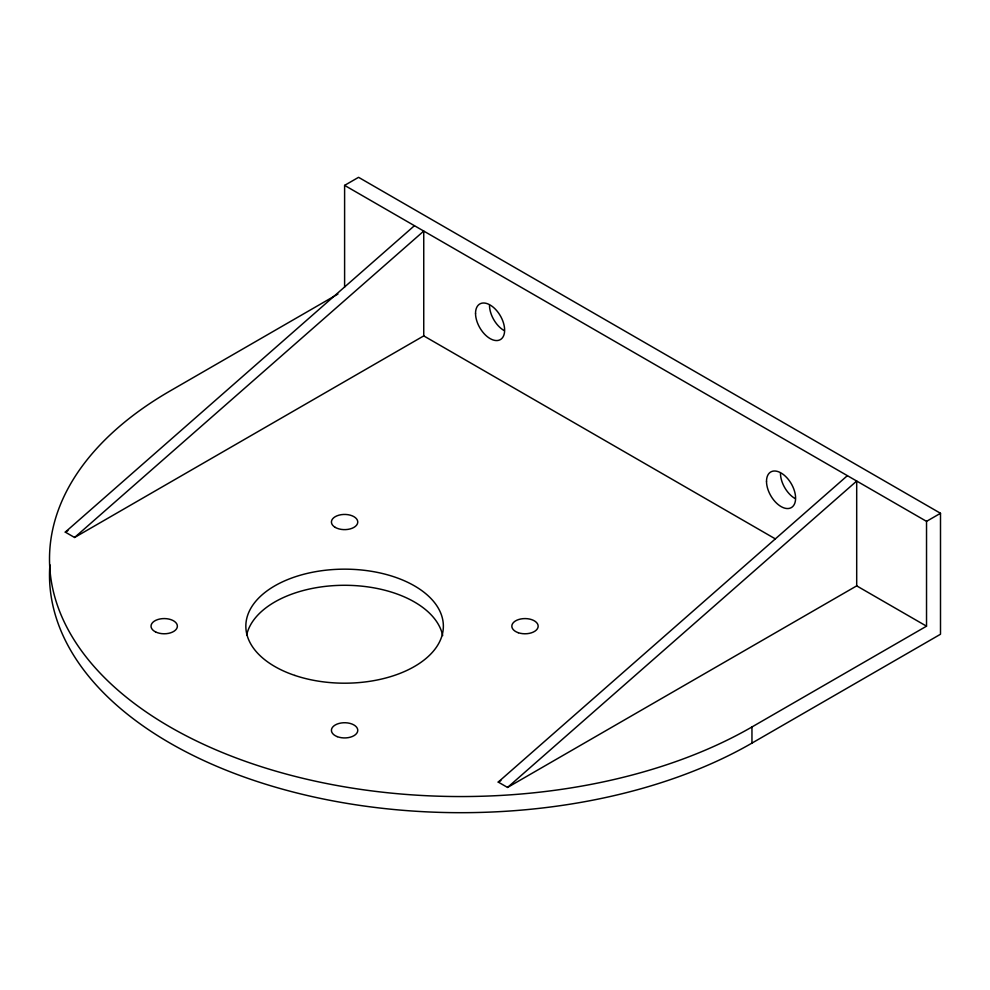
<?xml version="1.0" encoding="UTF-8"?>
<svg xmlns="http://www.w3.org/2000/svg" width="990" height="990" viewBox="0 0 990 990"><rect width="100%" height="100%" fill="white"/><g stroke="black" fill="none" stroke-linecap="round" stroke-linejoin="round"><path stroke-width="1.49" d="M775.22 538.82L423.745 335.895L74.584 537.483L65.278 532.113L414.439 225.695M74.584 537.483L423.745 231.078L423.745 335.895M344.607 287.125L344.607 185.378L926.529 521.359L926.529 626.175L856.697 585.87L507.548 787.446L498.23 782.075L847.39 475.658M507.548 787.446L856.697 481.041L856.697 585.87M344.607 185.378L358.566 177.321L940.5 513.29L940.5 634.244L751.955 743.106A411.493 237.575 0 0 1 295.267 792.569A411.493 237.575 0 0 1 49.896 564.745M337.936 294.055L170.02 391A411.493 237.575 0 0 0 170.02 726.969A411.493 237.575 0 0 0 751.955 726.969L926.529 626.175M65.278 532.113L67.951 530.566M926.529 521.359L940.5 513.29M498.23 782.075L500.903 780.528M751.955 726.969L751.955 743.106M504.046 330.524A20.58 11.88 60 0 1 489.506 305.328M795.02 498.514A20.58 11.88 60 0 1 780.466 473.307M246.634 635.11A98.752 57.012 0 0 1 345.04 585.288A98.752 57.012 0 0 1 442.679 635.617M475.534 313.385A20.58 11.88 60 0 0 497.364 340.535A20.58 11.88 60 0 0 497.364 311.442A20.58 11.88 60 0 0 475.534 313.385M766.508 481.375A20.58 11.88 60 0 0 788.325 508.526A20.58 11.88 60 0 0 788.325 479.42A20.58 11.88 60 0 0 766.508 481.375M337.219 736.634A13.167 7.598 0 0 0 357.736 730.88A13.167 7.598 0 0 0 338.852 723.492A13.167 7.598 0 0 0 337.219 736.634M518.277 632.721A13.167 7.598 0 0 0 538.164 626.274A13.167 7.598 0 0 0 518.562 619.554A13.167 7.598 0 0 0 518.277 632.721M155.591 631.929A13.167 7.598 0 0 0 177.136 627.611A13.167 7.598 0 0 0 159.873 618.998A13.167 7.598 0 0 0 155.591 631.929M335.288 527.41A13.167 7.598 0 0 0 357.316 523.995A13.167 7.598 0 0 0 341.191 514.689A13.167 7.598 0 0 0 335.288 527.41M294.847 675.428A98.752 57.012 0 0 0 443.359 626.435A98.752 57.012 0 0 0 295.602 576.675A98.752 57.012 0 0 0 294.847 675.428"/></g></svg>
